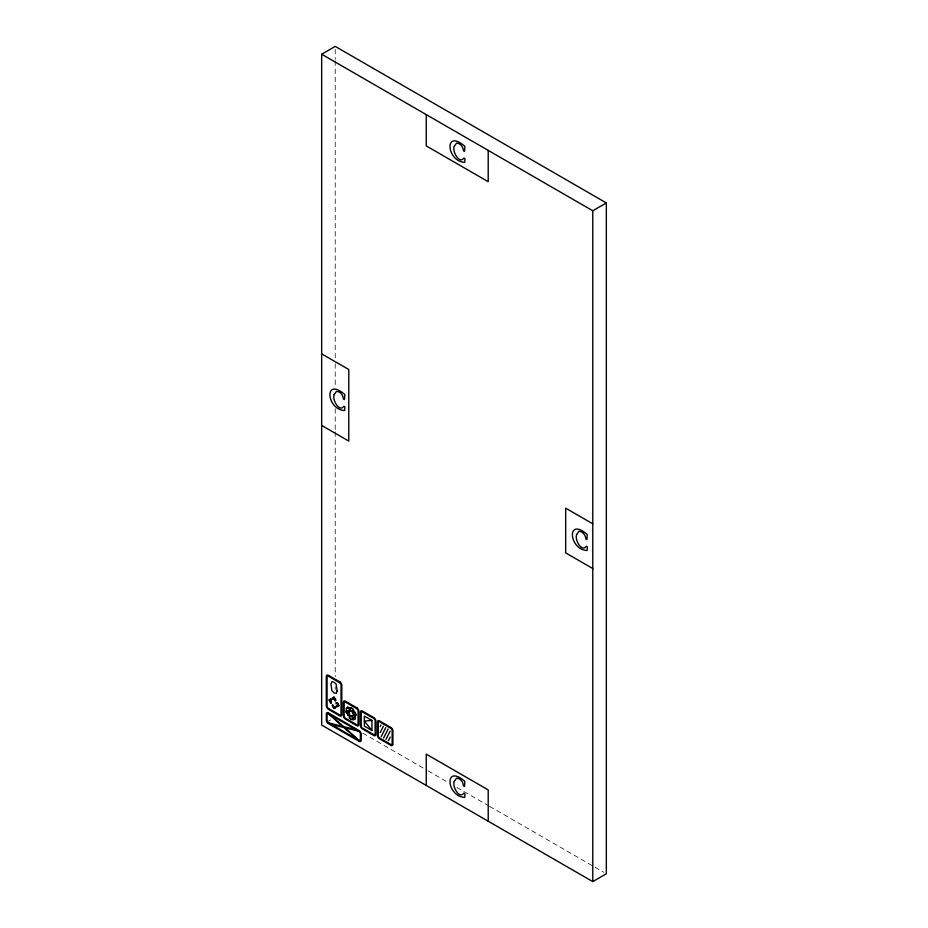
<?xml version="1.0" encoding="UTF-8"?>
<svg xmlns="http://www.w3.org/2000/svg" width="928" height="928" viewBox="0 0 928 928"><rect width="100%" height="100%" fill="white"/><g stroke="black" fill="none" stroke-linecap="round" stroke-linejoin="round"><path stroke-width="0.7" stroke-dasharray="4.64 3.48" d="M326.598 722.228L331.516 719.374M362.836 733.19L426.845 770.147M428.098 770.866L448.189 782.466M456.97 787.536L488.348 805.655M489.601 806.374L593.781 866.532M595.045 867.251L603.826 872.32M335.217 49.3L335.217 59.438M335.217 60.888L335.217 357.918M335.217 363.706L335.217 386.895M335.217 408.633L335.217 430.36M335.217 431.81L335.217 676.674M335.217 686.813L335.217 689.713M335.217 701.313L335.217 704.201"/><path stroke-width="1.39" d="M352.884 710.929L352.93 709.862M355.111 716.752L354.461 719.386L352.779 717.924M353.324 710.465L353.092 713.029L352.257 712.46L354.148 715.128L356.282 715.14L353.15 709.375L352.733 712.936L354.171 714.954L355.784 714.966L355.227 712.449M349.415 709.502L349.206 711.474L348.998 710.825L346.422 710.825M346.573 708.4L348.139 708.122L347.942 707.496M346.399 711.95L347.606 711.463M380.167 726.566L380.967 724.977M380.167 732.621L383.38 726.288M385.758 727.656L381.199 736.612M383.589 737.992L388.136 729.037M385.967 739.372L390.143 731.136M388.345 740.741L390.201 737.076M348.267 715.43L349.508 714.108M349.508 717.843L350.854 719.2M349.821 717.773L349.334 718.295L349.531 715.674L351.7 715.766L351.213 716.288M321.668 54.23L335.217 46.4L606.332 202.93L606.332 873.77L592.783 881.6L321.668 725.07L321.668 54.23L592.783 210.76L606.332 202.93M330.797 698.865L329.022 699.898L330.797 702.972M332.282 698.018L334.057 696.986L335.832 700.072M330.925 699.086L329.278 700.037L330.925 702.902M332.41 698.239L334.057 697.276L335.716 700.141M331.412 699.677L330.032 700.478L331.412 702.867L330.275 700.617L331.54 699.898M332.676 698.946L334.057 698.146L335.449 700.547M332.804 699.167L334.057 698.436L335.321 700.617M335.321 706.428L334.057 707.159L332.804 704.978M336.574 705.709L337.838 704.978L336.574 702.798M335.449 706.649L334.057 707.449L332.676 705.048M336.702 705.93L338.094 705.129L336.702 702.728M335.716 707.368L334.057 708.319L332.41 705.454M337.189 706.51L338.836 705.558L337.189 702.693M335.832 707.588L334.057 708.609L332.282 705.535M337.316 706.73L339.091 705.709L337.316 702.624M371.931 720.464L364.344 721.091L371.931 730.475L371.931 720.464L364.344 716.08L364.344 726.102L371.931 730.475M351.41 719.444L353.44 719.49L351.306 715.917L349.659 715.848M351.167 719.362L353.904 719.664L353.092 718.91M321.668 353.87L348.777 369.518L348.777 441.078L321.668 425.43M592.783 523.821L565.674 508.161L565.674 552.891L592.783 568.539M352.826 709.131L351.782 708.076L349.705 707.96L350.68 711.045L353.011 711.103L353.069 709.908L352.048 708.354L349.879 708.145L350.749 710.883M346.701 713.446L346.26 712.356M592.783 210.76L592.783 881.6M488.209 150.382L488.209 181.691L426.242 145.905L426.242 114.596M488.209 821.222L488.209 789.914L426.242 754.139L426.242 785.448M346.26 711.846L348.302 715.674L349.705 714.177L347.617 711.289L346.26 711.846M334.231 394.493C331.818 399.434 339.393 412.902 343.836 406.255L344.903 406.882L344.659 410.536C326.354 409.735 323.71 376.246 344.81 394.516L344.497 399.597L343.406 398.959C343.151 395.328 340.46 391.314 336.528 391.314L334.231 394.493M454.291 146.276C451.878 151.218 459.464 164.697 463.896 158.05L464.963 158.665L464.731 162.33C446.426 161.518 443.77 128.029 464.87 146.311L464.568 151.38L463.478 150.754C463.223 147.111 460.532 143.098 456.588 143.098L454.291 146.276M454.291 781.341C451.878 786.294 459.464 799.762 463.896 793.115L464.963 793.73L464.731 797.396C446.426 796.595 443.77 763.094 464.87 781.376L464.568 786.445L463.478 785.819C463.223 782.188 460.532 778.163 456.588 778.163L454.291 781.341M576.682 534.47C574.27 539.423 581.856 552.891 586.287 546.244L587.354 546.859L587.122 550.524C568.818 549.712 566.161 516.223 587.262 534.505L586.948 539.574L585.87 538.948C585.603 535.305 582.923 531.292 578.979 531.292L576.682 534.47M346.446 708.284L346.19 711.266L348.94 710.999L349.288 712.089L349.554 709.502L347.617 706.881L347.965 707.948L346.446 708.284M355.262 716.694L355.006 719.154L354.113 719.49L352.64 717.912L352.895 715.105L355.262 716.694M337.154 690.954L336.377 693.332L334.08 692.88L331.899 690.745L330.948 684.029L331.98 681.744L334.057 682.138L336.122 684.133L337.154 690.954M342.455 726.346L328.21 722.808L330.774 724.292L343.743 727.506L359.275 740.741L345.019 727.819L359.275 731.357L356.712 729.872L343.743 726.659L328.21 713.423L342.455 726.346M339.776 681.86L328.338 675.259A2.865 1.659 60 0 0 326.308 676.431L326.308 705.732A2.865 1.659 60 0 0 328.338 709.247L339.776 715.848A2.865 1.659 60 0 0 341.806 714.676L341.806 685.374A2.865 1.659 60 0 0 339.776 681.86M339.776 682.753L328.338 676.152A1.775 1.021 60 0 0 327.085 676.872L327.085 706.185A1.775 1.021 60 0 0 328.338 708.354L339.776 714.954A1.775 1.021 60 0 0 341.028 714.235L341.028 684.922A1.775 1.021 60 0 0 339.776 682.753M356.816 707.797L345.378 701.197A2.865 1.659 60 0 0 343.348 702.368L343.348 715.569A2.865 1.659 60 0 0 345.378 719.084L356.816 725.684A2.865 1.659 60 0 0 358.846 724.513L358.846 711.312A2.865 1.659 60 0 0 356.816 707.797M373.856 717.634L362.419 711.034A2.865 1.659 60 0 0 360.389 712.205L360.389 725.418A2.865 1.659 60 0 0 362.419 728.921L373.856 735.533A2.865 1.659 60 0 0 375.886 734.361L375.886 721.149A2.865 1.659 60 0 0 373.856 717.634M390.897 727.482L379.459 720.87A2.865 1.659 60 0 0 377.441 722.042L377.441 735.254A2.865 1.659 60 0 0 379.459 738.769L390.897 745.37A2.865 1.659 60 0 0 392.927 744.198L392.927 730.997A2.865 1.659 60 0 0 390.897 727.482M356.816 708.69L345.378 702.09A1.775 1.021 60 0 0 344.126 702.821L344.126 716.022A1.775 1.021 60 0 0 345.378 718.191L356.816 724.791A1.775 1.021 60 0 0 358.069 724.072L358.069 710.871A1.775 1.021 60 0 0 356.816 708.69M373.856 718.539L362.419 711.927A1.775 1.021 60 0 0 361.166 712.658L361.166 725.858A1.775 1.021 60 0 0 362.419 728.028L373.856 734.628A1.775 1.021 60 0 0 375.109 733.909L375.109 720.708A1.775 1.021 60 0 0 373.856 718.539M390.897 728.376L379.459 721.775A1.775 1.021 60 0 0 378.206 722.494L378.206 735.695A1.775 1.021 60 0 0 379.459 737.876L390.897 744.476A1.775 1.021 60 0 0 392.15 743.746L392.15 730.545A1.775 1.021 60 0 0 390.897 728.376M359.136 730.603L328.338 712.832A2.865 1.659 60 0 0 326.308 714.003L326.308 720.047A2.865 1.659 60 0 0 328.338 723.562L359.136 741.344A2.865 1.659 60 0 0 361.166 740.173L361.166 734.118A2.865 1.659 60 0 0 359.136 730.603M359.136 731.508L328.338 713.725A1.775 1.021 60 0 0 327.085 714.444L327.085 720.488A1.775 1.021 60 0 0 328.338 722.668L359.136 740.451A1.775 1.021 60 0 0 360.389 739.72L360.389 733.677A1.775 1.021 60 0 0 359.136 731.508"/></g></svg>
